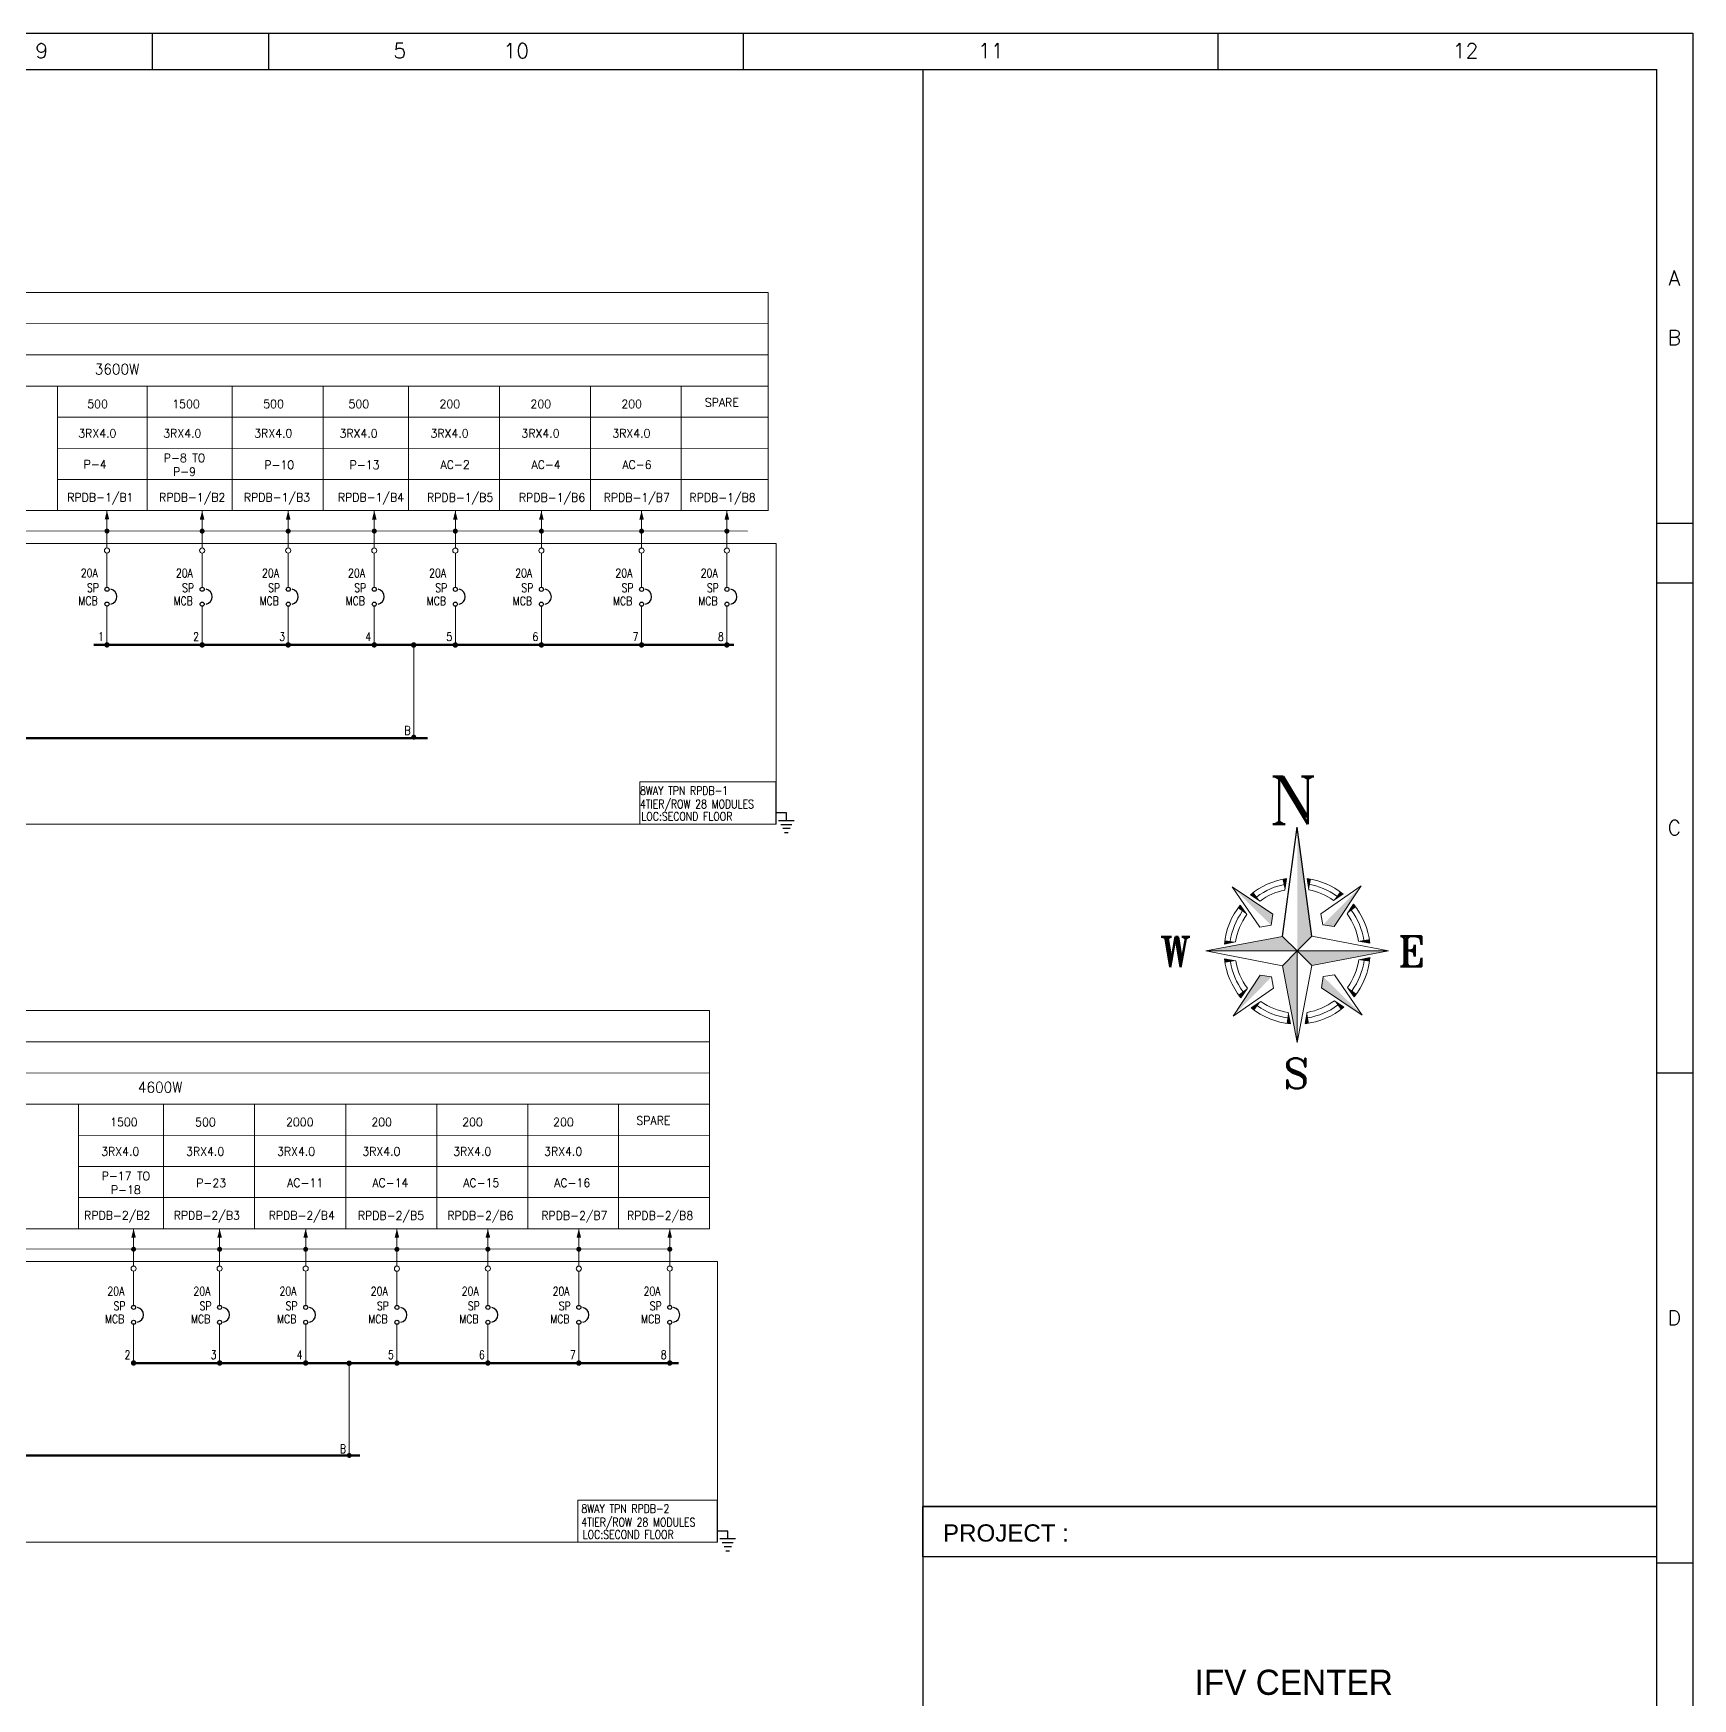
# Model space of a CAD drawing. Extents: x 2982526 to 3410143, y -1442121 to -1332990.
# Drawn here: x 3272083 to 3290131, y -1422274 to -1404164 of the extents above; entities that cross this region are included whole.
import ezdxf
from ezdxf.enums import TextEntityAlignment as Align

# ---------------------------------------------------------------- set-up
doc = ezdxf.new("R2010")
doc.units = 0
doc.header["$MEASUREMENT"] = 0
for name, pattern in [('1', [0, 0, 0]), ('AUDIT_D_120818183714-2', [0, 0, 0]), ('AUDIT_D_121128145614-0', [0])]:
    doc.linetypes.add(name, pattern=pattern)
doc.layers.get('0').update_dxf_attribs({"color": 6, "linetype": '1'})
for name, color, linetype in [('E_SCHEME', 230, 'AUDIT_D_120818183714-2'), ('E_TEXT', 7, 'AUDIT_D_121128145614-0'), ('Raw Loop', 30, 'Continuous'), ('TEXT', 5, '1'), ('TITLE', 7, 'Continuous'), ('walls', 1, 'Continuous')]:
    doc.layers.add(name, color=color, linetype=linetype)
doc.layers.add('ELE- DB DETAIL', color=7, linetype='Continuous', lineweight=18)
doc.layers.add('ELE-CABLE TRAY', color=31, linetype='Continuous', lineweight=0)
doc.layers.add('ELE-LIGHTING WIRING', color=7, linetype='Continuous', true_color=0x63d7b6)
doc.styles.add('ARIAL', font='arial.ttf')
doc.styles.add('ROMAN', font='romans.shx')
doc.styles.add('ROMANS', font='romans.shx')
doc.styles.add('RT', font='romant.shx')
doc.styles.add('SIMPLEX', font='SIMPLEX')

# ---------------------------------------------------------------- blocks, each defined once
blk = doc.blocks.new('EARTH')
at = {"color": 1, "linetype": 'Continuous', "lineweight": -3}
for p, q in [((-3.7, 0), (0, 0)), ((-3.7, -2.75), (-3.7, 0))]:
    blk.add_line(p, q, dxfattribs=at)
at = {"color": 1, "lineweight": -3}
for p, q in [((-6.45, -2.75), (-0.96, -2.75)), ((-5.65, -4.16), (-1.76, -4.16)), ((-5, -5.53), (-2.41, -5.53)), ((-4.35, -7.04), (-3.05, -7.04))]:
    blk.add_line(p, q, dxfattribs=at)
blk = doc.blocks.new('m c b')
at = {"color": 5}
for centre in [(0, -0.52), (0, -4.34)]:
    blk.add_circle(centre, 0.521, dxfattribs=at)
blk.add_arc((0.61, -2.43), 1.95, 281.327, 78.673, dxfattribs=at)
blk = doc.blocks.new('A$C772B36EA')
at = {"layer": 'TITLE', "color": 5}
for p in [(-343, 338), (338, 343)]:
    blk.add_line(p, (0, 2877), dxfattribs=at)
at = {"layer": 'TITLE', "color": 8, "lineweight": 5}
for p, q in [((-287, 1418), (-252, 1683)), ((-287, 1418), (-252, 1683)), ((270, 1421), (233, 1686)), ((270, 1421), (233, 1686)), ((270, 1421), (233, 1686)), ((-566, 858), (-1516, 1493)), ((-866, 553), (-1516, 1493)), ((-865, 1160), (-1088, 1309)), ((553, 866), (1493, 1516)), ((847, 1173), (1068, 1326)), ((858, 566), (1493, 1516)), ((-1173, 847), (-1326, 1068)), ((-606, 597), (-566, 858)), ((597, 606), (553, 866)), ((1160, 865), (1309, 1088)), ((-606, 597), (-866, 553)), ((597, 606), (858, 566)), ((-343, 338), (-2128, 0)), ((-2128, 0), (0, 0)), ((0, 0), (-2128, 0)), ((-338, -343), (-2128, 0)), ((-1432, 209), (-1695, 156)), ((0, 0), (-343, 338)), ((-343, 338), (0, 0)), ((-338, -343), (0, 0)), ((0, 0), (-338, -343)), ((0, 0), (338, 343)), ((338, 343), (0, 0)), ((0, 0), (343, -338)), ((343, -338), (0, 0)), ((0, 0), (0, -2128)), ((0, -2128), (0, 0)), ((0, 0), (2128, 0)), ((2128, 0), (0, 0)), ((338, 343), (2128, 0)), ((343, -338), (2128, 0)), ((1428, 230), (1692, 182)), ((-1428, -230), (-1692, -182)), ((-338, -343), (0, -2128)), ((343, -338), (0, -2128)), ((1432, -209), (1695, -156)), ((-858, -566), (-1493, -1516)), ((-597, -606), (-858, -566)), ((-597, -606), (-553, -866)), ((606, -597), (566, -858)), ((606, -597), (866, -553)), ((866, -553), (1516, -1493)), ((-553, -866), (-1493, -1516)), ((-1160, -865), (-1309, -1088)), ((566, -858), (1516, -1493)), ((865, -1160), (1088, -1309)), ((1173, -847), (1326, -1068)), ((-847, -1173), (-1068, -1326)), ((-209, -1432), (-156, -1695)), ((230, -1428), (182, -1692))]:
    blk.add_line(p, q, dxfattribs=at)
for radius, start, end in [(1702, 98.5269, 129.7262), (1575, 99.8514, 126.7077), (1702, 51.1427, 82.1348), (1575, 54.1612, 80.8143), (1447, 101.4218, 126.7077), (1447, 54.1612, 79.2487), (1702, 141.1427, 174.7262), (1575, 144.1612, 171.7077), (1447, 144.1612, 171.7077), (1447, 9.1612, 36.7077), (1575, 9.1612, 36.7077), (1702, 6.1427, 39.7262), (1702, 186.1427, 219.7262), (1575, 189.1612, 216.7077), (1447, 189.1612, 216.7077), (1447, 324.1612, 351.7077), (1575, 324.1612, 351.7077), (1702, 321.1427, 354.7262), (1447, 279.1612, 306.7077), (1702, 231.1427, 264.7262), (1575, 234.1612, 261.7077), (1447, 234.1612, 261.7077), (1702, 276.1427, 309.7262), (1575, 279.1612, 306.7077)]:
    blk.add_arc((0, 0), radius, start, end, dxfattribs=at)
at = {"layer": 'TITLE', "color": 5}
blk.add_solid([(0, 2877), (338, 343), (0, 0)], dxfattribs=at)
at = {"layer": 'TITLE', "color": 8, "lineweight": 5}
for points in [[(-252, 1683), (-340, 1668), (-287, 1418)], [(233, 1686), (320, 1672), (270, 1421)], [(-1516, 1493), (-566, 858), (-606, 597)], [(-1088, 1309), (-1017, 1365), (-865, 1160)], [(1493, 1516), (858, 566), (597, 606)], [(1068, 1326), (997, 1380), (847, 1173)], [(-1326, 1068), (-1380, 997), (-1173, 847)], [(1309, 1088), (1365, 1017), (1160, 865)], [(-2128, 0), (-343, 338), (0, 0)], [(-1684, 245), (-1695, 156), (-1432, 209)], [(0, -2128), (-338, -343), (0, 0)], [(2128, 0), (343, -338), (0, 0)], [(1680, 271), (1692, 182), (1428, 230)], [(-1680, -271), (-1692, -182), (-1428, -230)], [(1684, -245), (1695, -156), (1432, -209)], [(-1493, -1516), (-858, -566), (-597, -606)], [(1516, -1493), (566, -858), (606, -597)], [(-1309, -1088), (-1365, -1017), (-1160, -865)], [(1088, -1309), (1017, -1365), (865, -1160)], [(1326, -1068), (1380, -997), (1173, -847)], [(-1068, -1326), (-997, -1380), (-847, -1173)], [(-245, -1684), (-156, -1695), (-209, -1432)], [(271, -1680), (182, -1692), (230, -1428)]]:
    blk.add_solid(points, dxfattribs=at)
blk = doc.blocks.new('ASDDD')
at = {"layer": 'TITLE', "color": 7}
for p, q in [((3233596, -1404164), (3270971, -1404164)), ((3254219, -1404556), (3254219, -1404164)), ((3255485, -1404556), (3255485, -1404164)), ((3260647, -1404556), (3260647, -1404164)), ((3265809, -1404556), (3265809, -1404164)), ((3270971, -1404164), (3270971, -1442121)), ((3270971, -1409494), (3270580, -1409494)), ((3270971, -1410142), (3270580, -1410142)), ((3270971, -1415472), (3270580, -1415472)), ((3270971, -1420802), (3270580, -1420802))]:
    blk.add_line(p, q, dxfattribs=at)
at = {"layer": 'TITLE'}
for p in [(3233962, -1404556), (3270580, -1441730)]:
    blk.add_line(p, (3270580, -1404556), dxfattribs=at)
at = {"layer": 'TITLE', "color": 7, "style": 'ROMANS', "width": 1}
for s, height, p in [('9', 162, (3253014, -1404354)), ('5', 162, (3256910, -1404354)), ('10', 162.3, (3258176, -1404354)), ('11', 162.3, (3263338, -1404354)), ('12', 162.3, (3268500, -1404354)), ('A', 162, (3270771, -1406825)), ('B', 162, (3270771, -1407473)), ('C', 162, (3270771, -1412803)), ('D', 162, (3270771, -1418133))]:
    blk.add_text(s, height=height, dxfattribs=at).set_placement(p, align=Align.MIDDLE)

msp = doc.modelspace()

# ---------------------------------------------------------------- linework, layer by layer
at = {"layer": 'E_SCHEME', "color": 5, "linetype": 'Continuous', "lineweight": 0}
for p, q in [((3272884.8, -1409760.3), (3272884.8, -1409353.9)), ((3273919.8, -1409760.9), (3273919.8, -1409354.5)), ((3274855.7, -1409760.9), (3274855.7, -1409354.5)), ((3275791.7, -1409760.9), (3275791.7, -1409354.5)), ((3276673.4, -1409761.3), (3276673.4, -1409354.9)), ((3277609.3, -1409761.3), (3277609.3, -1409354.9)), ((3278699, -1409761.3), (3278699, -1409354.9)), ((3279626.6, -1409761.3), (3279626.6, -1409354.9)), ((3272884.8, -1410187.6), (3272884.8, -1409815.9)), ((3273919.8, -1410188.2), (3273919.8, -1409816.5)), ((3274855.7, -1410188.2), (3274855.7, -1409816.5)), ((3275791.7, -1410188.2), (3275791.7, -1409816.5)), ((3276673.4, -1410188.6), (3276673.4, -1409816.8)), ((3277609.3, -1410188.6), (3277609.3, -1409816.8)), ((3278699, -1410188.6), (3278699, -1409816.8)), ((3279626.6, -1410188.6), (3279626.6, -1409816.8)), ((3272884.8, -1410393.2), (3272884.8, -1410814.4)), ((3273919.8, -1410393.7), (3273919.8, -1410814.9)), ((3274855.7, -1410393.7), (3274855.7, -1410814.9)), ((3275791.7, -1410393.7), (3275791.7, -1410814.9)), ((3276673.4, -1410394.1), (3276673.4, -1410815.3)), ((3277609.3, -1410394.1), (3277609.3, -1410815.3)), ((3278699, -1410394.1), (3278699, -1410815.3)), ((3279626.6, -1410394.1), (3279626.6, -1410815.3)), ((3273173.9, -1417569.9), (3273173.9, -1417163.6)), ((3274109.8, -1417569.9), (3274109.8, -1417163.6)), ((3275045.6, -1417569.9), (3275045.6, -1417163.6)), ((3276038, -1417570.4), (3276038, -1417164)), ((3277027.2, -1417569.9), (3277027.2, -1417163.6)), ((3278016.3, -1417570.2), (3278016.3, -1417163.9)), ((3279005.4, -1417570), (3279005.4, -1417163.6)), ((3273173.9, -1417997.2), (3273173.9, -1417625.5)), ((3274109.8, -1417997.2), (3274109.8, -1417625.5)), ((3275045.6, -1417997.2), (3275045.6, -1417625.5)), ((3276038, -1417997.6), (3276038, -1417625.9)), ((3277027.2, -1417997.2), (3277027.2, -1417625.5)), ((3278016.3, -1417997.5), (3278016.3, -1417625.8)), ((3279005.4, -1417997.2), (3279005.4, -1417625.5)), ((3273173.9, -1418202.7), (3273173.9, -1418623.9)), ((3274109.8, -1418202.7), (3274109.8, -1418623.9)), ((3275045.6, -1418202.7), (3275045.6, -1418623.9)), ((3276038, -1418203.1), (3276038, -1418624.3)), ((3277027.2, -1418202.7), (3277027.2, -1418623.9)), ((3278016.3, -1418203), (3278016.3, -1418624.2)), ((3279005.4, -1418202.7), (3279005.4, -1418623.9))]:
    msp.add_line(p, q, dxfattribs=at)
at = {"layer": 'E_SCHEME', "color": 40, "linetype": 'Continuous', "lineweight": 0}
for points in [[(3272884.8, -1409353.9, 0, 48.9, 0), (3272884.8, -1409450.9, 48.9, 48.9, 0)], [(3273919.8, -1409354.5, 0, 48.9, 0), (3273919.8, -1409451.4, 48.9, 48.9, 0)], [(3274855.7, -1409354.5, 0, 48.9, 0), (3274855.7, -1409451.4, 48.9, 48.9, 0)], [(3275791.7, -1409354.5, 0, 48.9, 0), (3275791.7, -1409451.4, 48.9, 48.9, 0)], [(3276673.4, -1409354.9, 0, 48.9, 0), (3276673.4, -1409451.8, 48.9, 48.9, 0)], [(3277609.3, -1409354.9, 0, 48.9, 0), (3277609.3, -1409451.8, 48.9, 48.9, 0)], [(3278699, -1409354.9, 0, 48.9, 0), (3278699, -1409451.8, 48.9, 48.9, 0)], [(3279626.6, -1409354.9, 0, 48.9, 0), (3279626.6, -1409451.8, 48.9, 48.9, 0)], [(3273173.9, -1417163.6, 0, 48.9, 0), (3273173.9, -1417260.5, 48.9, 48.9, 0)], [(3274109.8, -1417163.6, 0, 48.9, 0), (3274109.8, -1417260.5, 48.9, 48.9, 0)], [(3275045.6, -1417163.6, 0, 48.9, 0), (3275045.6, -1417260.5, 48.9, 48.9, 0)], [(3276038, -1417164, 0, 48.9, 0), (3276038, -1417260.9, 48.9, 48.9, 0)], [(3277027.2, -1417163.6, 0, 48.9, 0), (3277027.2, -1417260.5, 48.9, 48.9, 0)], [(3278016.3, -1417163.9, 0, 48.9, 0), (3278016.3, -1417260.8, 48.9, 48.9, 0)], [(3279005.4, -1417163.6, 0, 48.9, 0), (3279005.4, -1417260.5, 48.9, 48.9, 0)]]:
    msp.add_lwpolyline(points, format="xyseb", dxfattribs=at)
at = {"layer": 'E_SCHEME', "color": 7, "linetype": 'Continuous', "lineweight": 0, "ltscale": 0.5, "const_width": 27.2}
for points in [[(3272898.4, -1409577.1, -1), (3272871.2, -1409577.1, -1)], [(3273933.4, -1409577.6, -1), (3273906.2, -1409577.6, -1)], [(3274869.3, -1409577.6, -1), (3274842.1, -1409577.6, -1)], [(3275805.3, -1409577.6, -1), (3275778.1, -1409577.6, -1)], [(3276687, -1409578, -1), (3276659.8, -1409578, -1)], [(3277622.9, -1409578, -1), (3277595.8, -1409578, -1)], [(3278712.6, -1409578, -1), (3278685.4, -1409578, -1)], [(3279640.2, -1409578, -1), (3279613.1, -1409578, -1)], [(3273187.5, -1417386.7, -1), (3273160.3, -1417386.7, -1)], [(3274123.4, -1417386.7, -1), (3274096.2, -1417386.7, -1)], [(3275059.2, -1417386.7, -1), (3275032, -1417386.7, -1)], [(3276051.6, -1417387.2, -1), (3276024.5, -1417387.2, -1)], [(3277040.7, -1417386.7, -1), (3277013.6, -1417386.7, -1)], [(3278029.9, -1417387, -1), (3278002.7, -1417387, -1)], [(3279019, -1417386.7, -1), (3278991.8, -1417386.7, -1)]]:
    msp.add_lwpolyline(points, format="xyb", close=True, dxfattribs=at)
at = {"layer": 'E_SCHEME', "color": 5, "linetype": 'Continuous', "lineweight": 0, "ltscale": 100}
for points in [[(3254421.9, -1409710.8), (3280164.2, -1409711.1), (3280163.7, -1412764.7), (3254421.4, -1412764.3)], [(3254914.7, -1417519.8), (3279526, -1417520.2), (3279525.6, -1420573.4), (3254914.3, -1420573)]]:
    msp.add_lwpolyline(points, close=True, dxfattribs=at)
at = {"layer": 'E_SCHEME', "linetype": 'Continuous', "lineweight": 0, "const_width": 24.7}
for points in [[(3272738.4, -1410815.5), (3279702.6, -1410815.2)], [(3273173.9, -1418624.5), (3279100.9, -1418624.4)]]:
    msp.add_lwpolyline(points, dxfattribs=at)
at = {"layer": 'E_SCHEME', "color": 7, "linetype": 'Continuous', "lineweight": 0, "const_width": 29.4}
for points in [[(3272870.1, -1410814.4, 1), (3272899.5, -1410814.4, 1)], [(3273905.1, -1410814.9, 1), (3273934.5, -1410814.9, 1)], [(3274841, -1410814.9, 1), (3274870.4, -1410814.9, 1)], [(3275777, -1410814.9, 1), (3275806.4, -1410814.9, 1)], [(3276658.7, -1410815.3, 1), (3276688.1, -1410815.3, 1)], [(3277594.7, -1410815.3, 1), (3277624, -1410815.3, 1)], [(3278684.3, -1410815.3, 1), (3278713.7, -1410815.3, 1)], [(3279612, -1410815.3, 1), (3279641.3, -1410815.3, 1)], [(3273159.2, -1418623.9, 1), (3273188.6, -1418623.9, 1)], [(3274095.1, -1418623.9, 1), (3274124.5, -1418623.9, 1)], [(3275030.9, -1418623.9, 1), (3275060.3, -1418623.9, 1)], [(3276023.4, -1418624.3, 1), (3276052.7, -1418624.3, 1)], [(3277012.5, -1418623.9, 1), (3277041.8, -1418623.9, 1)], [(3278001.6, -1418624.2, 1), (3278031, -1418624.2, 1)], [(3278990.7, -1418623.9, 1), (3279020.1, -1418623.9, 1)]]:
    msp.add_lwpolyline(points, format="xyb", close=True, dxfattribs=at)
at = {"layer": 'E_SCHEME', "linetype": 'Continuous', "lineweight": 0}
for centre in [(3272884.8, -1409788.1, 0), (3272884.8, -1409788.1, 0), (3273919.8, -1409788.7, 0), (3273919.8, -1409788.7, 0), (3274855.7, -1409788.7, 0), (3274855.7, -1409788.7, 0), (3275791.7, -1409788.7, 0), (3275791.7, -1409788.7, 0), (3276673.4, -1409789.1, 0), (3276673.4, -1409789.1, 0), (3277609.3, -1409789.1, 0), (3277609.3, -1409789.1, 0), (3278699, -1409789.1, 0), (3278699, -1409789.1, 0), (3279626.6, -1409789.1, 0), (3279626.6, -1409789.1, 0), (3273173.9, -1417597.7, 0), (3273173.9, -1417597.7, 0), (3274109.8, -1417597.7, 0), (3274109.8, -1417597.7, 0), (3275045.6, -1417597.7, 0), (3275045.6, -1417597.7, 0), (3276038, -1417598.2, 0), (3276038, -1417598.2, 0), (3277027.2, -1417597.7, 0), (3277027.2, -1417597.7, 0), (3278016.3, -1417598, 0), (3278016.3, -1417598, 0), (3279005.4, -1417597.7, 0), (3279005.4, -1417597.7, 0)]:
    msp.add_circle(centre, 27.8, dxfattribs=at)
at = {"layer": 'ELE- DB DETAIL', "color": 4, "linetype": 'Continuous', "lineweight": 0}
for p, q in [((3276221, -1411817.8, 0), (3276220.7, -1410813.2, 0)), ((3275519.5, -1419629, 0), (3275519.2, -1418624.5, 0))]:
    msp.add_line(p, q, dxfattribs=at)
at = {"layer": 'ELE- DB DETAIL', "color": 1, "linetype": 'Continuous', "lineweight": 0, "ltscale": 10}
for points in [[(3254131.4, -1411686.9), (3254131.4, -1409574.4), (3279849.1, -1409577.4)], [(3254624.2, -1419495.7), (3254624.2, -1417383.4), (3279005.4, -1417386.7)]]:
    msp.add_lwpolyline(points, dxfattribs=at)
at = {"layer": 'ELE- DB DETAIL', "color": 7, "linetype": 'Continuous', "lineweight": 0, "const_width": 29.4}
for points in [[(3276205.8, -1410815.4, 1), (3276235.2, -1410815.4, 1)], [(3275504.3, -1418626.7, 1), (3275533.7, -1418626.7, 1)]]:
    msp.add_lwpolyline(points, format="xyb", close=True, dxfattribs=at)
at = {"layer": 'ELE- DB DETAIL', "color": 6, "linetype": 'Continuous', "lineweight": 0, "const_width": 24.7}
for points in [[(3259715.4, -1411831.1), (3276373.1, -1411829.9)], [(3256940.8, -1419629.5), (3275635.1, -1419628.4)]]:
    msp.add_lwpolyline(points, dxfattribs=at)
at = {"layer": 'ELE- DB DETAIL', "color": 7, "linetype": 'Continuous', "lineweight": 0, "ltscale": 0.5, "const_width": 27.2}
for points in [[(3276234.6, -1411817.8, -1), (3276207.4, -1411817.8, -1)], [(3275533, -1419629, -1), (3275505.9, -1419629, -1)]]:
    msp.add_lwpolyline(points, format="xyb", close=True, dxfattribs=at)
at = {"layer": 'ELE- DB DETAIL', "color": 7, "linetype": 'Continuous', "lineweight": 0}
for points in [[(3280160.1, -1412305.1), (3278678.9, -1412304.8), (3278678.9, -1412764.4), (3280160.1, -1412764.7)], [(3279522, -1420113.8), (3278006.9, -1420113.8), (3278006.9, -1420573.4), (3279522, -1420573.4)]]:
    msp.add_lwpolyline(points, close=True, dxfattribs=at)
at = {"layer": 'ELE-CABLE TRAY', "color": 0}
for p, q in [((3280076.8, -1406983), (3280076.6, -1409354.7)), ((3280076.7, -1408000.9), (3254773.7, -1408000.4)), ((3254773.7, -1409354.8), (3280076.6, -1409354.8)), ((3279438.6, -1414792.3), (3279438.5, -1417163.8)), ((3279438.6, -1415810.1), (3255266.5, -1415809.5)), ((3255266.5, -1417163.9), (3279438.5, -1417163.9))]:
    msp.add_line(p, q, dxfattribs=at)
at = {"layer": 'Raw Loop', "color": 0, "lineweight": 0}
for points in [[(3254773.7, -1409354.8), (3254775.7, -1406982.8), (3280076.7, -1406983)], [(3280076.7, -1407321.7), (3254773.7, -1407322.2)], [(3280076.7, -1407660.8), (3254773.7, -1407661.3)], [(3272347.1, -1409354.8), (3272347.2, -1408000.6)], [(3273321.9, -1409355.1), (3273322, -1408000.8)], [(3274246.3, -1409355.2), (3274246.4, -1408000.8)], [(3275235.6, -1409354.9), (3275235.7, -1408000.5)], [(3276163.4, -1409354.1), (3276163.5, -1407999.7)], [(3277152.6, -1409353.8), (3277152.7, -1407999.4)], [(3278141.8, -1409353.6), (3278141.9, -1407999.1)], [(3279130, -1409353.7), (3279130.1, -1407999.2)], [(3280076.6, -1409353.7), (3280076.7, -1407999.2)], [(3280076.6, -1409355.3), (3280076.7, -1408000.9)], [(3280076.7, -1408338.7), (3272347.2, -1408339)], [(3280076.7, -1408678.3), (3272347.2, -1408676.8)], [(3280076.7, -1409015.7), (3272347.1, -1409015.4)], [(3255266.5, -1417163.9), (3255268.5, -1414792.1), (3279438.6, -1414792.3)], [(3279438.6, -1415131), (3255266.6, -1415131.5)], [(3279438.6, -1415470.1), (3255266.5, -1415470.5)], [(3272576.1, -1417164.1), (3272576.2, -1415810.1)], [(3273500.5, -1417164.3), (3273500.5, -1415810)], [(3274489.6, -1417164), (3274489.7, -1415809.7)], [(3275482, -1417164.2), (3275482.1, -1415809.9)], [(3276471.1, -1417164.2), (3276471.2, -1415809.9)], [(3277460.2, -1417164.2), (3277460.3, -1415809.9)], [(3278449.4, -1417164.2), (3278449.5, -1415809.9)], [(3279438.6, -1416147.9), (3272576.2, -1416148.1)], [(3279438.6, -1416487.5), (3272576.2, -1416486.2)], [(3279438.5, -1416824.8), (3272576.1, -1416824.6)]]:
    msp.add_lwpolyline(points, dxfattribs=at)
at = {"layer": 'TITLE', "color": 18, "true_color": 0x000000}
for p, q in [((3281757.9, -1404555.8), (3281757.9, -1441729.6)), ((3289739, -1420184.1), (3281757.9, -1420184.1))]:
    msp.add_line(p, q, dxfattribs=at)
msp.add_lwpolyline([(3281757.9, -1420184.1), (3289736.1, -1420184.1), (3289736.1, -1420731.6), (3281757.9, -1420731.6)], close=True, dxfattribs=at)

# ---------------------------------------------------------------- block references
at = {"layer": 'E_SCHEME', "linetype": 'Continuous', "lineweight": 0}
for name, p, xscale, yscale, zscale in [('m c b', (3272885, -1410187.6), 42.29382828920667, 42.29382828920667, 42.29382828920667), ('m c b', (3273920, -1410188.2), 42.29382828920667, 42.29382828920667, 42.29382828920667), ('m c b', (3274856, -1410188.2), 42.29382828920667, 42.29382828920667, 42.29382828920667), ('m c b', (3275791.9, -1410188.2), 42.29382828920667, 42.29382828920667, 42.29382828920667), ('m c b', (3276673.6, -1410188.6), 42.29382828920667, 42.29382828920667, 42.29382828920667), ('m c b', (3277609.6, -1410188.6), 42.29382828920667, 42.29382828920667, 42.29382828920667), ('m c b', (3278699.2, -1410188.6), 42.29382828920667, 42.29382828920667, 42.29382828920667), ('m c b', (3279626.9, -1410188.6), 42.29382828920667, 42.29382828920667, 42.29382828920667), ('EARTH', (3280160.1, -1412642.1), -30.91276962188909, 30.9127696110929, 30.91276960749421), ('m c b', (3273174.2, -1417997.2), 42.28919328630982, 42.28919328630982, 42.28919328630982), ('m c b', (3274110, -1417997.2), 42.28919328630982, 42.28919328630982, 42.28919328630982), ('m c b', (3275045.9, -1417997.2), 42.28919328630982, 42.28919328630982, 42.28919328630982), ('m c b', (3276038.3, -1417997.6), 42.28919328630982, 42.28919328630982, 42.28919328630982), ('m c b', (3277027.4, -1417997.2), 42.28919328630982, 42.28919328630982, 42.28919328630982), ('m c b', (3278016.5, -1417997.5), 42.28919328630982, 42.28919328630982, 42.28919328630982), ('m c b', (3279005.7, -1417997.2), 42.28919328630982, 42.28919328630982, 42.28919328630982), ('EARTH', (3279522, -1420450.9), -30.9093818752002, 30.90938186440519, 30.9093818608069)]:
    msp.add_blockref(name, p, dxfattribs=dict(at, xscale=xscale, yscale=yscale, zscale=zscale))
at = {"layer": 'ELE-LIGHTING WIRING', "color": 7}
msp.add_blockref('ASDDD', (19159.4, 0), dxfattribs=at)
at = {"layer": 'walls', "xscale": 0.4672758229201079, "yscale": 0.4672759995928573, "zscale": 0.4672758834301755}
msp.add_blockref('A$C772B36EA', (3285829, -1414143.1), dxfattribs=at)

# ---------------------------------------------------------------- texts
at = {"layer": 'E_TEXT', "linetype": 'Continuous', "lineweight": 0, "style": 'ROMAN', "width": 0.8}
for s, height, p in [('20A', 92.74, (3272600, -1410079.6)), ('20A', 92.74, (3273635, -1410080.2)), ('20A', 92.74, (3274570.9, -1410080.2)), ('20A', 92.74, (3275506.9, -1410080.2)), ('20A', 92.74, (3276388.6, -1410080.6)), ('20A', 92.74, (3277324.6, -1410080.6)), ('20A', 92.74, (3278414.2, -1410080.6)), ('20A', 92.74, (3279341.9, -1410080.6)), ('SP', 92.74, (3272666.7, -1410239.8)), ('SP', 92.74, (3273701.7, -1410240.4)), ('SP', 92.74, (3274637.6, -1410240.4)), ('SP', 92.74, (3275573.6, -1410240.4)), ('SP', 92.74, (3276455.3, -1410240.8)), ('SP', 92.74, (3277391.3, -1410240.8)), ('SP', 92.74, (3278480.9, -1410240.8)), ('SP', 92.74, (3279408.6, -1410240.8)), ('MCB', 92.74, (3272573.4, -1410382.3)), ('MCB', 92.74, (3273608.4, -1410382.8)), ('MCB', 92.74, (3274544.3, -1410382.8)), ('MCB', 92.74, (3275480.3, -1410382.8)), ('MCB', 92.74, (3276362, -1410383.2)), ('MCB', 92.74, (3277298, -1410383.2)), ('MCB', 92.74, (3278387.6, -1410383.2)), ('MCB', 92.74, (3279315.3, -1410383.2)), ('1', 92.7, (3272787.3, -1410770.8)), ('2', 92.7, (3273822.3, -1410771.3)), ('3', 92.7, (3274758.2, -1410771.3)), ('4', 92.7, (3275694.2, -1410771.3)), ('5', 92.7, (3276575.9, -1410771.7)), ('6', 92.7, (3277511.8, -1410771.7)), ('7', 92.7, (3278601.5, -1410771.7)), ('8', 92.7, (3279529.1, -1410771.7)), ('20A', 92.73, (3272889.2, -1417889.2)), ('20A', 92.73, (3273825, -1417889.2)), ('20A', 92.73, (3274760.9, -1417889.2)), ('20A', 92.73, (3275753.3, -1417889.6)), ('20A', 92.73, (3276742.4, -1417889.2)), ('20A', 92.73, (3277731.5, -1417889.5)), ('20A', 92.73, (3278720.7, -1417889.2)), ('SP', 92.73, (3272955.9, -1418049.4)), ('SP', 92.73, (3273891.7, -1418049.4)), ('SP', 92.73, (3274827.6, -1418049.4)), ('SP', 92.73, (3275820, -1418049.8)), ('SP', 92.73, (3276809.1, -1418049.4)), ('SP', 92.73, (3277798.2, -1418049.7)), ('SP', 92.73, (3278787.4, -1418049.4)), ('MCB', 92.73, (3272862.6, -1418191.8)), ('MCB', 92.73, (3273798.4, -1418191.8)), ('MCB', 92.73, (3274734.3, -1418191.8)), ('MCB', 92.73, (3275726.7, -1418192.3)), ('MCB', 92.73, (3276715.8, -1418191.8)), ('MCB', 92.73, (3277705, -1418192.1)), ('MCB', 92.73, (3278694.1, -1418191.9)), ('2', 92.7, (3273076.4, -1418580.3)), ('3', 92.7, (3274012.3, -1418580.3)), ('4', 92.7, (3274948.1, -1418580.3)), ('5', 92.7, (3275940.5, -1418580.7)), ('6', 92.7, (3276929.7, -1418580.3)), ('7', 92.7, (3277918.8, -1418580.6)), ('8', 92.7, (3278907.9, -1418580.3))]:
    msp.add_text(s, height=height, dxfattribs=at).set_placement(p)
at = {"layer": 'ELE- DB DETAIL', "color": 3, "linetype": 'Continuous', "lineweight": 0, "style": 'ROMAN', "width": 0.8}
for p in [(3276119.8, -1411791.8), (3275418.3, -1419603)]:
    msp.add_text('B', height=92.7, dxfattribs=at).set_placement(p)
at = {"layer": 'ELE- DB DETAIL', "linetype": 'Continuous', "lineweight": 0, "style": 'ROMAN', "width": 0.8}
for s, height, p in [('8WAY TPN RPDB-1', 92.738, (3278682.2, -1412445.8)), ('4TIER/ROW 28 MODULES', 92.738, (3278680.9, -1412592.3)), ('LOC:SECOND FLOOR', 92.738, (3278696.8, -1412726.2)), ('8WAY TPN RPDB-2', 92.728, (3278044.3, -1420254.6)), ('4TIER/ROW 28 MODULES', 92.728, (3278044.3, -1420401.4)), ('LOC:SECOND FLOOR', 92.728, (3278058.8, -1420534.9))]:
    msp.add_text(s, height=height, dxfattribs=at).set_placement(p)
at = {"layer": 'Raw Loop', "color": 0, "lineweight": 0, "style": 'SIMPLEX', "width": 0.95}
for s, height, p in [('3600W', 114.53, (3272752.1, -1407873.2)), ('500', 91.62, (3272670.7, -1408240.7)), ('1500', 91.62, (3273595.1, -1408241)), ('500', 91.62, (3274584.4, -1408239.9)), ('500', 91.62, (3275512.1, -1408240.6)), ('200', 91.62, (3276501.4, -1408240.8)), ('200', 91.62, (3277490.6, -1408240.9)), ('200', 91.62, (3278478.8, -1408240.9)), ('SPARE', 91.62, (3279387.1, -1408224.2)), ('3RX4.0', 91.62, (3272572.7, -1408560.2)), ('3RX4.0', 91.62, (3273497.1, -1408560.3)), ('3RX4.0', 91.62, (3274486.4, -1408559.2)), ('3RX4.0', 91.62, (3275414.1, -1408560.8)), ('3RX4.0', 91.62, (3276403.4, -1408560.3)), ('3RX4.0', 91.62, (3277392.6, -1408560.3)), ('3RX4.0', 91.62, (3278380.8, -1408560.3)), ('P-8 TO', 91.62, (3273502.8, -1408827.3)), ('P-4', 91.62, (3272630.6, -1408897.5)), ('P-9', 91.62, (3273602.5, -1408977.1)), ('P-10', 91.62, (3274595.7, -1408902.4)), ('P-13', 91.62, (3275523.5, -1408903.1)), ('AC-2', 91.62, (3276512.8, -1408901.4)), ('AC-4', 91.62, (3277502, -1408901.4)), ('AC-6', 91.62, (3278490.2, -1408901.4)), ('RPDB-1/B1', 91.62, (3272452.3, -1409256.3)), ('RPDB-1/B2', 91.62, (3273452, -1409256.3)), ('RPDB-1/B3', 91.62, (3274373.2, -1409256.3)), ('RPDB-1/B4', 91.62, (3275395.6, -1409256.4)), ('RPDB-1/B5', 91.62, (3276365.5, -1409257.6)), ('RPDB-1/B6', 91.62, (3277365.2, -1409257.6)), ('RPDB-1/B7', 91.62, (3278286.4, -1409257.6)), ('RPDB-1/B8', 91.62, (3279219.6, -1409257.6)), ('4600W', 114.52, (3273221, -1415682.4)), ('1500', 91.57, (3272919.9, -1416049.9)), ('500', 91.57, (3273843.8, -1416050.2)), ('2000', 91.57, (3274832.5, -1416049.9)), ('200', 91.57, (3275759.8, -1416050)), ('200', 91.57, (3276748.5, -1416050.1)), ('200', 91.57, (3277737.2, -1416050.1)), ('SPARE', 91.57, (3278642.8, -1416032.9)), ('3RX4.0', 91.57, (3272822, -1416369.3)), ('3RX4.0', 91.57, (3273745.9, -1416369.3)), ('3RX4.0', 91.57, (3274734.6, -1416369.2)), ('3RX4.0', 91.57, (3275661.9, -1416369.2)), ('3RX4.0', 91.57, (3276650.5, -1416369.3)), ('3RX4.0', 91.57, (3277639.2, -1416369.4)), ('P-17 TO', 91.57, (3272827.6, -1416636.1)), ('P-18', 91.57, (3272927.4, -1416785.9)), ('P-23', 91.57, (3273855.2, -1416711.3)), ('AC-11', 91.57, (3274843.9, -1416710.1)), ('AC-14', 91.57, (3275771.2, -1416710.1)), ('AC-15', 91.57, (3276759.8, -1416710.2)), ('AC-16', 91.57, (3277748.5, -1416710.3)), ('RPDB-2/B2', 91.57, (3272636.5, -1417064.6)), ('RPDB-2/B3', 91.57, (3273610.7, -1417064.6)), ('RPDB-2/B4', 91.57, (3274643.2, -1417064.7)), ('RPDB-2/B5', 91.57, (3275613.5, -1417065.9)), ('RPDB-2/B6', 91.57, (3276585.9, -1417065.9)), ('RPDB-2/B7', 91.57, (3277608.2, -1417065.9)), ('RPDB-2/B8', 91.57, (3278540.8, -1417065.9))]:
    msp.add_text(s, height=height, dxfattribs=at).set_placement(p)
at = {"layer": 'TEXT', "color": 8, "style": 'RT'}
for s, p in [('W', (3284335.6, -1414320.2)), ('E', (3286926.1, -1414312.3)), ('S', (3285678.2, -1415640))]:
    msp.add_text(s, height=329.3, dxfattribs=at).set_placement(p)
at = {"layer": 'TITLE', "color": 18, "true_color": 0x000000}
for s, height, style, p in [('N', 519.3, 'RT', (3285520.9, -1412764.8)), ('PROJECT :', 187.72, 'ARIAL', (3281977.1, -1420566))]:
    msp.add_text(s, height=height, dxfattribs=dict(at, style=style)).set_placement(p)
at = {"layer": 'TITLE', "color": 18, "true_color": 0x000000, "style": 'ARIAL', "width": 0.95}
msp.add_text(' IFV CENTER', height=273.316, rotation=0.00005, dxfattribs=at).set_placement((3285740.6, -1422232.5, 36.7), align=Align.CENTER)

doc.saveas('drawing.dxf')
